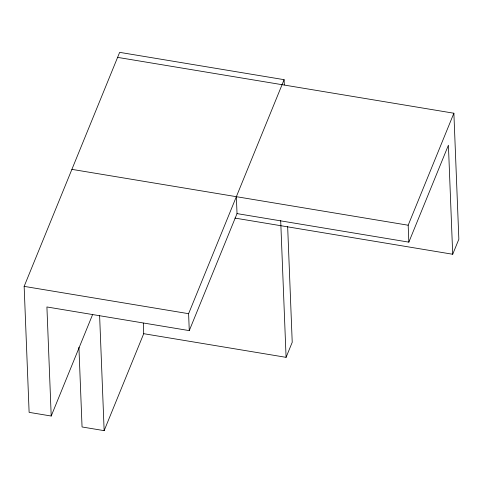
<?xml version="1.0" encoding="UTF-8"?>
<svg xmlns="http://www.w3.org/2000/svg" width="483" height="483" viewBox="0 0 483 483"><rect width="100%" height="100%" fill="white"/><g stroke="black" fill="none" stroke-linecap="round" stroke-linejoin="round"><path stroke-width="0.72" d="M92.706 314.336L51.21 416.026L29.119 412.355L24.15 286.371L119.651 52.357L284.107 79.677L284.312 84.923M78.916 347.247L82.056 426.972L104.147 430.643L143.711 333.693L143.3 323.163M51.21 416.026L46.911 306.965L189.276 330.614L188.605 313.69L284.107 79.677M189.276 330.614L237.026 213.607L236.356 196.684M143.711 333.693L286.081 357.342L292.221 342.296L287.651 226.467M237.026 213.607L408.847 242.146L408.177 225.223L453.881 113.227L117.604 57.374M408.847 242.146L448.411 145.196L452.71 254.257L234.919 218.081M452.71 254.257L458.85 239.212L453.881 113.227M71.901 169.364L408.177 225.223M24.15 286.371L188.605 313.69M280.683 220.453L286.081 357.342M99.613 315.562L104.147 430.643"/></g></svg>
